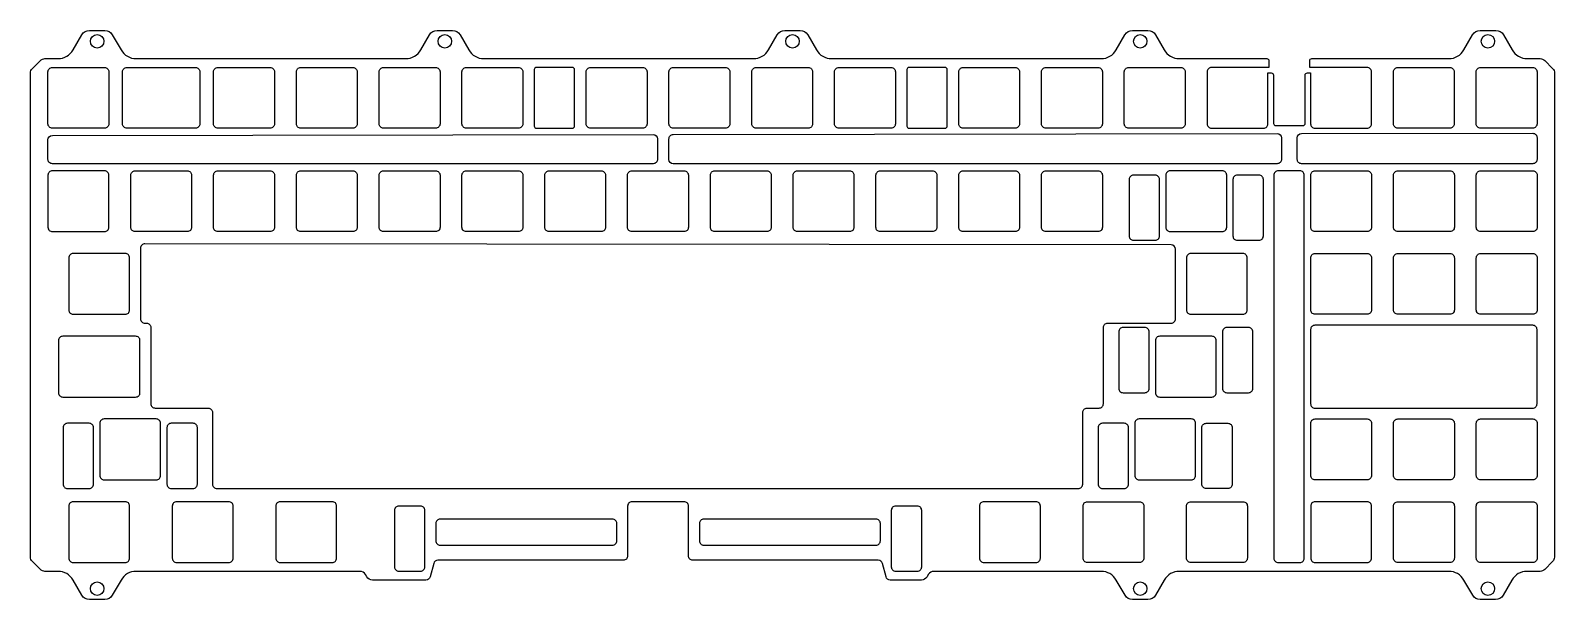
# Model space of a CAD drawing. Header units: millimetres. Extents: x -1005 to -655, y 414 to 545.
import ezdxf

# ---------------------------------------------------------------- set-up
doc = ezdxf.new("R2010")
doc.units = ezdxf.units.MM
doc.layers.get('0').update_dxf_attribs({"linetype": 'CONTINUOUS'})

msp = doc.modelspace()

# ---------------------------------------------------------------- linework, layer by layer
for points in [[(-751.71, 413.67, -0.267949), (-753.44, 414.67), (-755.47, 418.17, 0.267949), (-758.93, 420.17), (-797.41, 420.17, 0.26795), (-798.7, 419.42), (-798.99, 418.92, -0.267949), (-800.29, 418.17), (-807.46, 418.17, -0.339454), (-808.42, 418.92), (-809.24, 421.97, 0.339454), (-810.21, 422.71), (-852.88, 422.71, -0.414214), (-853.88, 423.71), (-853.88, 435.21, 0.414214), (-854.88, 436.21), (-866.88, 436.21, 0.414214), (-867.88, 435.21), (-867.88, 423.71, -0.414214), (-868.88, 422.71), (-911.54, 422.71, 0.339454), (-912.51, 421.97), (-913.33, 418.92, -0.339454), (-914.29, 418.17), (-926.6, 418.17, -0.267949), (-927.9, 418.92), (-928.19, 419.42, 0.267949), (-929.49, 420.17), (-980.96, 420.17, 0.267949), (-984.43, 418.17), (-986.45, 414.67, -0.267949), (-988.18, 413.67), (-991.72, 413.67, -0.267949), (-993.45, 414.67), (-995.47, 418.17, 0.267949), (-998.93, 420.17), (-1001.95, 420.17, -0.198912), (-1003.01, 420.61), (-1004.84, 422.44, -0.198912), (-1005.28, 423.5), (-1005.28, 534.91, -0.198912), (-1004.84, 535.97), (-1003.01, 537.8, -0.198912), (-1001.95, 538.24), (-998.93, 538.24, 0.267949), (-995.47, 540.24), (-993.45, 543.74, -0.267949), (-991.72, 544.74), (-988.18, 544.74, -0.267949), (-986.45, 543.74), (-984.43, 540.24, 0.267949), (-980.96, 538.24), (-918.93, 538.24, 0.267949), (-915.47, 540.24), (-913.45, 543.74, -0.267949), (-911.72, 544.74), (-908.18, 544.74, -0.267949), (-906.45, 543.74), (-904.43, 540.24, 0.267949), (-900.96, 538.24), (-838.93, 538.24, 0.267949), (-835.47, 540.24), (-833.45, 543.74, -0.267949), (-831.72, 544.74), (-828.18, 544.74, -0.267949), (-826.45, 543.74), (-824.43, 540.24, 0.267949), (-820.96, 538.24), (-758.93, 538.24, 0.267949), (-755.47, 540.24), (-753.45, 543.74, -0.267949), (-751.72, 544.74), (-748.18, 544.74, -0.267949), (-746.45, 543.74), (-744.43, 540.24, 0.267949), (-740.96, 538.24), (-720.84, 538.24, -0.414214), (-720.34, 537.74), (-720.34, 536.22), (-721.55, 536.22), (-733.55, 536.22, 0.414214), (-734.55, 535.22), (-734.55, 523.22, 0.414214), (-733.55, 522.22), (-721.55, 522.22, 0.414214), (-720.55, 523.22), (-720.55, 534.96), (-719.79, 534.96, -0.413786), (-719.29, 534.46), (-719.27, 523.33, 0.414214), (-718.77, 522.83), (-712.48, 522.84, 0.414214), (-711.98, 523.34), (-711.99, 534.46, -0.414641), (-711.49, 534.96), (-710.74, 534.96), (-710.74, 523.22, 0.414214), (-709.74, 522.22), (-697.74, 522.22, 0.414214), (-696.74, 523.22), (-696.74, 535.22, 0.414214), (-697.74, 536.22), (-710.95, 536.22), (-710.95, 537.74, -0.414214), (-710.45, 538.24), (-678.93, 538.24, 0.267949), (-675.47, 540.24), (-673.45, 543.74, -0.267949), (-671.72, 544.74), (-668.11, 544.74, -0.267949), (-666.37, 543.74), (-664.35, 540.24, 0.267949), (-660.89, 538.24), (-657.94, 538.24, -0.198912), (-656.88, 537.8), (-655.06, 535.97, -0.198912), (-654.62, 534.91), (-654.62, 423.41, -0.183808), (-655.05, 422.44), (-656.88, 420.61, -0.198912), (-657.94, 420.17), (-660.96, 420.17, 0.267949), (-664.42, 418.17), (-666.44, 414.67, -0.267949), (-668.18, 413.67), (-671.71, 413.67, -0.267949), (-673.44, 414.67), (-675.47, 418.17, 0.267949), (-678.93, 420.17), (-740.96, 420.17, 0.267949), (-744.42, 418.17), (-746.44, 414.67, -0.267949), (-748.18, 413.67)], [(-987.25, 523.22, -0.414214), (-988.25, 522.22), (-1000.25, 522.22, -0.414214), (-1001.25, 523.22), (-1001.25, 535.22, -0.414214), (-1000.25, 536.22), (-988.25, 536.22, -0.414214), (-987.25, 535.22)], [(-984.09, 523.22), (-984.09, 535.22, -0.414214), (-983.09, 536.22), (-967.3, 536.22, -0.414214), (-966.3, 535.22), (-966.3, 523.22, -0.414214), (-967.3, 522.22), (-983.09, 522.22, -0.414214)], [(-962.15, 522.22, -0.414214), (-963.15, 523.22), (-963.15, 535.22, -0.414214), (-962.15, 536.22), (-950.15, 536.22, -0.414214), (-949.15, 535.22), (-949.15, 523.22, -0.414214), (-950.15, 522.22)], [(-930.1, 523.22, -0.414214), (-931.1, 522.22), (-943.1, 522.22, -0.414214), (-944.1, 523.22), (-944.1, 535.22, -0.414214), (-943.1, 536.22), (-931.1, 536.22, -0.414214), (-930.1, 535.22)], [(-924.05, 536.22), (-912.05, 536.22, -0.414214), (-911.05, 535.22), (-911.05, 523.22, -0.414214), (-912.05, 522.22), (-924.05, 522.22, -0.414214), (-925.05, 523.22), (-925.05, 535.22, -0.414214)], [(-893, 536.22, -0.414214), (-892, 535.22), (-892, 523.22, -0.414214), (-893, 522.22), (-905, 522.22, -0.414214), (-906, 523.22), (-906, 535.22, -0.414214), (-905, 536.22)], [(-880.58, 536.22), (-888.85, 536.22, 0.414214), (-889.35, 535.72), (-889.35, 522.72, 0.414214), (-888.85, 522.22), (-880.58, 522.22, 0.414214), (-880.08, 522.72), (-880.08, 535.72, 0.414214)], [(-864.42, 522.22), (-876.42, 522.22, -0.414214), (-877.42, 523.22), (-877.42, 535.22, -0.414214), (-876.42, 536.22), (-864.42, 536.22, -0.414214), (-863.42, 535.22), (-863.42, 523.22, -0.414214)], [(-845.37, 522.22), (-857.37, 522.22, -0.414214), (-858.37, 523.22), (-858.37, 535.22, -0.414214), (-857.37, 536.22), (-845.37, 536.22, -0.414214), (-844.37, 535.22), (-844.37, 523.22, -0.414214)], [(-839.32, 523.22), (-839.32, 535.22, -0.414214), (-838.32, 536.22), (-826.32, 536.22, -0.414214), (-825.32, 535.22), (-825.32, 523.22, -0.414214), (-826.32, 522.22), (-838.32, 522.22, -0.414214)], [(-820.27, 535.22, -0.414214), (-819.27, 536.22), (-807.27, 536.22, -0.414214), (-806.27, 535.22), (-806.27, 523.22, -0.414214), (-807.27, 522.22), (-819.27, 522.22, -0.414214), (-820.27, 523.22)], [(-803.12, 536.22, 0.414214), (-803.62, 535.72), (-803.62, 522.72, 0.414214), (-803.12, 522.22), (-794.85, 522.22, 0.414214), (-794.35, 522.72), (-794.35, 535.72, 0.414214), (-794.85, 536.22)], [(-777.7, 535.22), (-777.7, 523.22, -0.414214), (-778.7, 522.22), (-790.7, 522.22, -0.414214), (-791.7, 523.22), (-791.7, 535.22, -0.414214), (-790.7, 536.22), (-778.7, 536.22, -0.414214)], [(-759.65, 536.22, -0.414214), (-758.65, 535.22), (-758.65, 523.22, -0.414214), (-759.65, 522.22), (-771.65, 522.22, -0.414214), (-772.65, 523.22), (-772.65, 535.22, -0.414214), (-771.65, 536.22)], [(-740.6, 536.22, -0.414214), (-739.6, 535.22), (-739.6, 523.22, -0.414214), (-740.6, 522.22), (-752.6, 522.22, -0.414214), (-753.6, 523.22), (-753.6, 535.22, -0.414214), (-752.6, 536.22)], [(-691.69, 535.22, -0.414214), (-690.68, 536.22), (-678.68, 536.22, -0.414214), (-677.69, 535.22), (-677.69, 523.22, -0.414214), (-678.68, 522.22), (-690.68, 522.22, -0.414214), (-691.69, 523.22)], [(-672.64, 523.22), (-672.64, 535.22, -0.414214), (-671.63, 536.22), (-659.64, 536.22, -0.414214), (-658.63, 535.22), (-658.63, 523.22, -0.414214), (-659.64, 522.22), (-671.63, 522.22, -0.414214)], [(-861.01, 519.76), (-861, 515.06, -0.414641), (-862, 514.05), (-1000.25, 514.05, -0.414214), (-1001.25, 515.05), (-1001.25, 519.56, -0.413788), (-1000.25, 520.56), (-862.01, 520.76, -0.414212)], [(-857.39, 520.76), (-718.45, 520.97, -0.414212), (-717.45, 519.97), (-717.44, 515.06, -0.414641), (-718.44, 514.05), (-857.38, 514.05, -0.413786), (-858.38, 515.05), (-858.38, 519.76, -0.414215)], [(-658.64, 515.05, -0.414214), (-659.64, 514.05), (-712.81, 514.05, -0.414214), (-713.81, 515.05), (-713.81, 519.98, -0.413786), (-712.81, 520.98), (-659.64, 521.05, -0.414641), (-658.64, 520.05)], [(-1001.25, 499.4, 0.414214), (-1000.25, 498.4), (-988.25, 498.4, 0.414214), (-987.25, 499.4), (-987.25, 511.41, 0.414214), (-988.25, 512.4), (-1000.25, 512.4, 0.414214), (-1001.25, 511.41)], [(-968.2, 499.4, -0.414214), (-969.2, 498.4), (-981.2, 498.4, -0.414214), (-982.2, 499.4), (-982.2, 511.41, -0.414214), (-981.2, 512.4), (-969.2, 512.4, -0.414214), (-968.2, 511.41)], [(-950.15, 512.4, -0.414214), (-949.15, 511.41), (-949.15, 499.4, -0.414214), (-950.15, 498.4), (-962.15, 498.4, -0.414214), (-963.15, 499.4), (-963.15, 511.41, -0.414214), (-962.15, 512.4)], [(-943.1, 512.4), (-931.1, 512.4, -0.414214), (-930.1, 511.41), (-930.1, 499.4, -0.414214), (-931.1, 498.4), (-943.1, 498.4, -0.414214), (-944.1, 499.4), (-944.1, 511.41, -0.414214)], [(-924.05, 498.4, -0.414214), (-925.05, 499.4), (-925.05, 511.41, -0.414214), (-924.05, 512.4), (-912.05, 512.4, -0.414214), (-911.05, 511.41), (-911.05, 499.4, -0.414214), (-912.05, 498.4)], [(-906, 511.41, -0.414214), (-905, 512.4), (-893, 512.4, -0.414214), (-892, 511.41), (-892, 499.4, -0.414214), (-893, 498.4), (-905, 498.4, -0.414214), (-906, 499.4)], [(-886.95, 499.4), (-886.95, 511.41, -0.414214), (-885.95, 512.4), (-873.95, 512.4, -0.414214), (-872.95, 511.41), (-872.95, 499.4, -0.414214), (-873.95, 498.4), (-885.95, 498.4, -0.414214)], [(-866.9, 498.4, -0.414214), (-867.9, 499.4), (-867.9, 511.41, -0.414214), (-866.9, 512.4), (-854.9, 512.4, -0.414214), (-853.9, 511.41), (-853.9, 499.4, -0.414214), (-854.9, 498.4)], [(-848.85, 499.4), (-848.85, 511.41, -0.414214), (-847.85, 512.4), (-835.85, 512.4, -0.414214), (-834.85, 511.41), (-834.85, 499.4, -0.414214), (-835.85, 498.4), (-847.85, 498.4, -0.414214)], [(-816.8, 512.4, -0.414214), (-815.8, 511.41), (-815.8, 499.4, -0.414214), (-816.8, 498.4), (-828.8, 498.4, -0.414214), (-829.8, 499.4), (-829.8, 511.41, -0.414214), (-828.8, 512.4)], [(-810.75, 511.41, -0.414214), (-809.75, 512.4), (-797.75, 512.4, -0.414214), (-796.75, 511.41), (-796.75, 499.4, -0.414214), (-797.75, 498.4), (-809.75, 498.4, -0.414214), (-810.75, 499.4)], [(-777.7, 499.4, -0.414214), (-778.7, 498.4), (-790.7, 498.4, -0.414214), (-791.7, 499.4), (-791.7, 511.41, -0.414214), (-790.7, 512.4), (-778.7, 512.4, -0.414214), (-777.7, 511.41)], [(-758.65, 499.4, -0.414214), (-759.65, 498.4), (-771.65, 498.4, -0.414214), (-772.65, 499.4), (-772.65, 511.41, -0.414214), (-771.65, 512.4), (-759.65, 512.4, -0.414214), (-758.65, 511.41)], [(-731.05, 512.41), (-743.05, 512.41, 0.414214), (-744.05, 511.41), (-744.05, 499.41, 0.414214), (-743.05, 498.41), (-731.05, 498.41, 0.414214), (-730.05, 499.41), (-730.05, 511.41, 0.414214)], [(-712.19, 511.4, 0.414214), (-713.19, 512.4), (-718.19, 512.4, 0.414214), (-719.19, 511.4), (-719.19, 423.2, 0.414214), (-718.19, 422.2), (-713.19, 422.2, 0.414214), (-712.19, 423.2)], [(-709.71, 512.41), (-697.71, 512.41, -0.414214), (-696.71, 511.41), (-696.71, 499.41, -0.414214), (-697.71, 498.41), (-709.71, 498.41, -0.414214), (-710.71, 499.41), (-710.71, 511.41, -0.414214)], [(-678.66, 498.41), (-690.66, 498.41, -0.414214), (-691.66, 499.41), (-691.66, 511.41, -0.414214), (-690.66, 512.41), (-678.66, 512.41, -0.414214), (-677.66, 511.41), (-677.66, 499.41, -0.414214)], [(-671.61, 498.41, -0.414214), (-672.61, 499.41), (-672.61, 511.41, -0.414214), (-671.61, 512.41), (-659.61, 512.41, -0.414214), (-658.61, 511.41), (-658.61, 499.41, -0.414214), (-659.61, 498.41)], [(-752.49, 510.41), (-752.49, 497.41, 0.414214), (-751.49, 496.41), (-746.49, 496.41, 0.414214), (-745.49, 497.41), (-745.49, 510.41, 0.414214), (-746.49, 511.41), (-751.49, 511.41, 0.414214)], [(-727.61, 496.41), (-722.61, 496.41, 0.414214), (-721.61, 497.41), (-721.61, 510.41, 0.414214), (-722.61, 511.41), (-727.61, 511.41, 0.414214), (-728.61, 510.41), (-728.61, 497.41, 0.414214)], [(-741.81, 494.38, 0.413965), (-742.81, 495.38), (-978.96, 495.58, 0.414462), (-979.96, 494.58), (-979.96, 478.33, 0.414214), (-978.96, 477.33), (-978.58, 477.33, -0.414214), (-977.58, 476.33), (-977.58, 458.77, 0.414214), (-976.58, 457.77), (-964.38, 457.77, -0.414214), (-963.38, 456.77), (-963.38, 440.24, 0.414214), (-962.38, 439.24), (-764.18, 439.24, 0.414214), (-763.18, 440.24), (-763.18, 456.77, -0.414214), (-762.18, 457.77), (-759.42, 457.77, 0.414214), (-758.42, 458.77), (-758.42, 476.33, -0.414214), (-757.42, 477.33), (-742.81, 477.33, 0.414214), (-741.81, 478.33)], [(-996.46, 492.36), (-996.46, 480.36, 0.414214), (-995.46, 479.36), (-983.46, 479.36, 0.414214), (-982.46, 480.36), (-982.46, 492.36, 0.414214), (-983.46, 493.36), (-995.46, 493.36, 0.414214)], [(-739.31, 492.36), (-739.31, 480.36, 0.414214), (-738.31, 479.36), (-726.31, 479.36, 0.414214), (-725.31, 480.36), (-725.31, 492.36, 0.414214), (-726.31, 493.36), (-738.31, 493.36, 0.414214)], [(-709.71, 493.36), (-697.71, 493.36, -0.414214), (-696.71, 492.36), (-696.71, 480.36, -0.414214), (-697.71, 479.36), (-709.71, 479.36, -0.414214), (-710.71, 480.36), (-710.71, 492.36, -0.414214)], [(-678.66, 479.36), (-690.66, 479.36, -0.414214), (-691.66, 480.36), (-691.66, 492.36, -0.414214), (-690.66, 493.36), (-678.66, 493.36, -0.414214), (-677.66, 492.36), (-677.66, 480.36, -0.414214)], [(-659.61, 479.36), (-671.61, 479.36, -0.414214), (-672.61, 480.36), (-672.61, 492.36, -0.414214), (-671.61, 493.36), (-659.61, 493.36, -0.414214), (-658.61, 492.36), (-658.61, 480.36, -0.414214)], [(-997.84, 460.31), (-981.08, 460.31, 0.414214), (-980.08, 461.31), (-980.08, 473.31, 0.414214), (-981.08, 474.31), (-997.84, 474.31, 0.414214), (-998.84, 473.31), (-998.84, 461.31, 0.414214)], [(-747.89, 475.31, 0.414214), (-748.89, 476.31), (-753.89, 476.31, 0.414214), (-754.89, 475.31), (-754.89, 462.31, 0.414214), (-753.89, 461.31), (-748.89, 461.31, 0.414214), (-747.89, 462.31)], [(-732.45, 473.31, 0.414214), (-733.45, 474.31), (-745.45, 474.31, 0.414214), (-746.45, 473.31), (-746.45, 461.31, 0.414214), (-745.45, 460.31), (-733.45, 460.31, 0.414214), (-732.45, 461.31)], [(-724.02, 475.31, 0.414214), (-725.02, 476.31), (-730.02, 476.31, 0.414214), (-731.02, 475.31), (-731.02, 462.31, 0.414214), (-730.02, 461.31), (-725.02, 461.31, 0.414214), (-724.02, 462.31)], [(-658.64, 475.83, 0.414214), (-659.64, 476.83), (-709.74, 476.83, 0.414214), (-710.74, 475.83), (-710.74, 458.76, 0.414214), (-709.74, 457.76), (-659.64, 457.76, 0.414214), (-658.64, 458.76)], [(-997.78, 440.26, 0.414214), (-996.78, 439.25), (-991.78, 439.25, 0.414214), (-990.78, 440.26), (-990.78, 453.26, 0.414214), (-991.78, 454.26), (-996.78, 454.26, 0.414214), (-997.78, 453.26)], [(-989.34, 442.26, 0.414214), (-988.34, 441.25), (-976.34, 441.25, 0.414214), (-975.34, 442.26), (-975.34, 454.26, 0.414214), (-976.34, 455.26), (-988.34, 455.26, 0.414214), (-989.34, 454.26)], [(-967.88, 439.26, 0.414214), (-966.88, 440.26), (-966.88, 453.26, 0.414214), (-967.88, 454.26), (-972.88, 454.26, 0.414214), (-973.88, 453.26), (-973.88, 440.26, 0.414214), (-972.88, 439.26)], [(-753.63, 454.26), (-758.63, 454.26, 0.414214), (-759.63, 453.26), (-759.63, 440.26, 0.414214), (-758.63, 439.26), (-753.63, 439.26, 0.414214), (-752.63, 440.26), (-752.63, 453.26, 0.414214)], [(-737.19, 454.26, 0.414214), (-738.19, 455.26), (-750.19, 455.26, 0.414214), (-751.19, 454.26), (-751.19, 442.26, 0.414214), (-750.19, 441.26), (-738.19, 441.26, 0.414214), (-737.19, 442.26)], [(-735.76, 453.26, -0.414214), (-734.76, 454.26), (-729.76, 454.26, -0.414214), (-728.76, 453.26), (-728.76, 440.26, -0.414214), (-729.76, 439.26), (-734.76, 439.26, -0.414214), (-735.76, 440.26)], [(-709.71, 441.26, -0.414214), (-710.71, 442.26), (-710.71, 454.26, -0.414214), (-709.71, 455.26), (-697.71, 455.26, -0.414214), (-696.71, 454.26), (-696.71, 442.26, -0.414214), (-697.71, 441.26)], [(-678.66, 455.26, -0.414214), (-677.66, 454.26), (-677.66, 442.26, -0.414214), (-678.66, 441.26), (-690.66, 441.26, -0.414214), (-691.66, 442.26), (-691.66, 454.26, -0.414214), (-690.66, 455.26)], [(-671.61, 441.26, -0.414214), (-672.61, 442.26), (-672.61, 454.26, -0.414214), (-671.61, 455.26), (-659.61, 455.26, -0.414214), (-658.61, 454.26), (-658.61, 442.26, -0.414214), (-659.61, 441.26)], [(-982.46, 435.21, 0.414214), (-983.46, 436.21), (-995.46, 436.21, 0.414214), (-996.46, 435.21), (-996.46, 423.21, 0.414214), (-995.46, 422.21), (-983.46, 422.21, 0.414214), (-982.46, 423.21)], [(-958.65, 423.21), (-958.65, 435.21, 0.414214), (-959.65, 436.21), (-971.65, 436.21, 0.414214), (-972.65, 435.21), (-972.65, 423.21, 0.414214), (-971.65, 422.21), (-959.65, 422.21, 0.414214)], [(-935.84, 422.21, 0.414214), (-934.84, 423.21), (-934.84, 435.21, 0.414214), (-935.84, 436.21), (-947.84, 436.21, 0.414214), (-948.84, 435.21), (-948.84, 423.21, 0.414214), (-947.84, 422.21)], [(-920.53, 420.21), (-915.53, 420.21, 0.414214), (-914.52, 421.21), (-914.52, 434.21, 0.414214), (-915.53, 435.21), (-920.53, 435.21, 0.414214), (-921.53, 434.21), (-921.53, 421.21, 0.414214)], [(-806.22, 435.21, 0.414214), (-807.22, 434.21), (-807.22, 421.21, 0.414214), (-806.22, 420.21), (-801.22, 420.21, 0.414214), (-800.22, 421.21), (-800.22, 434.21, 0.414214), (-801.22, 435.21)], [(-773.91, 422.21, 0.414214), (-772.91, 423.21), (-772.91, 435.21, 0.414214), (-773.91, 436.21), (-785.91, 436.21, 0.414214), (-786.91, 435.21), (-786.91, 423.21, 0.414214), (-785.91, 422.21)], [(-763.1, 435.21, -0.414214), (-762.1, 436.21), (-750.1, 436.21, -0.414214), (-749.1, 435.21), (-749.1, 423.21, -0.414214), (-750.1, 422.21), (-762.1, 422.21, -0.414214), (-763.1, 423.21)], [(-738.29, 436.21), (-726.29, 436.21, -0.414214), (-725.29, 435.21), (-725.29, 423.21, -0.414214), (-726.29, 422.21), (-738.29, 422.21, -0.414214), (-739.29, 423.21), (-739.29, 435.21, -0.414214)], [(-710.71, 435.21), (-710.71, 423.21, 0.414214), (-709.71, 422.21), (-697.71, 422.21, 0.414214), (-696.71, 423.21), (-696.71, 435.21, 0.414214), (-697.71, 436.21), (-709.71, 436.21, 0.414214)], [(-691.66, 423.21), (-691.66, 435.21, -0.414214), (-690.66, 436.21), (-678.66, 436.21, -0.414214), (-677.66, 435.21), (-677.66, 423.21, -0.414214), (-678.66, 422.21), (-690.66, 422.21, -0.414214)], [(-671.61, 422.21, -0.414214), (-672.61, 423.21), (-672.61, 435.21, -0.414214), (-671.61, 436.21), (-659.61, 436.21, -0.414214), (-658.61, 435.21), (-658.61, 423.21, -0.414214), (-659.61, 422.21)], [(-870.38, 427.2), (-870.38, 431.2, 0.414214), (-871.38, 432.2), (-911.02, 432.2, 0.414214), (-912.02, 431.2), (-912.02, 427.2, 0.414214), (-911.02, 426.2), (-871.38, 426.2, 0.414214)], [(-809.73, 431.2, 0.414214), (-810.73, 432.2), (-850.37, 432.2, 0.414214), (-851.37, 431.2), (-851.37, 427.2, 0.414214), (-850.37, 426.2), (-810.73, 426.2, 0.414214), (-809.73, 427.2)]]:
    msp.add_lwpolyline(points, format="xyb", close=True)
for centre in [(-989.94, 542.24), (-909.94, 542.24), (-829.94, 542.24), (-749.94, 542.24), (-669.94, 542.24), (-989.94, 416.18), (-749.94, 416.18), (-669.94, 416.18)]:
    msp.add_circle(centre, 1.55)

doc.saveas('drawing.dxf')
